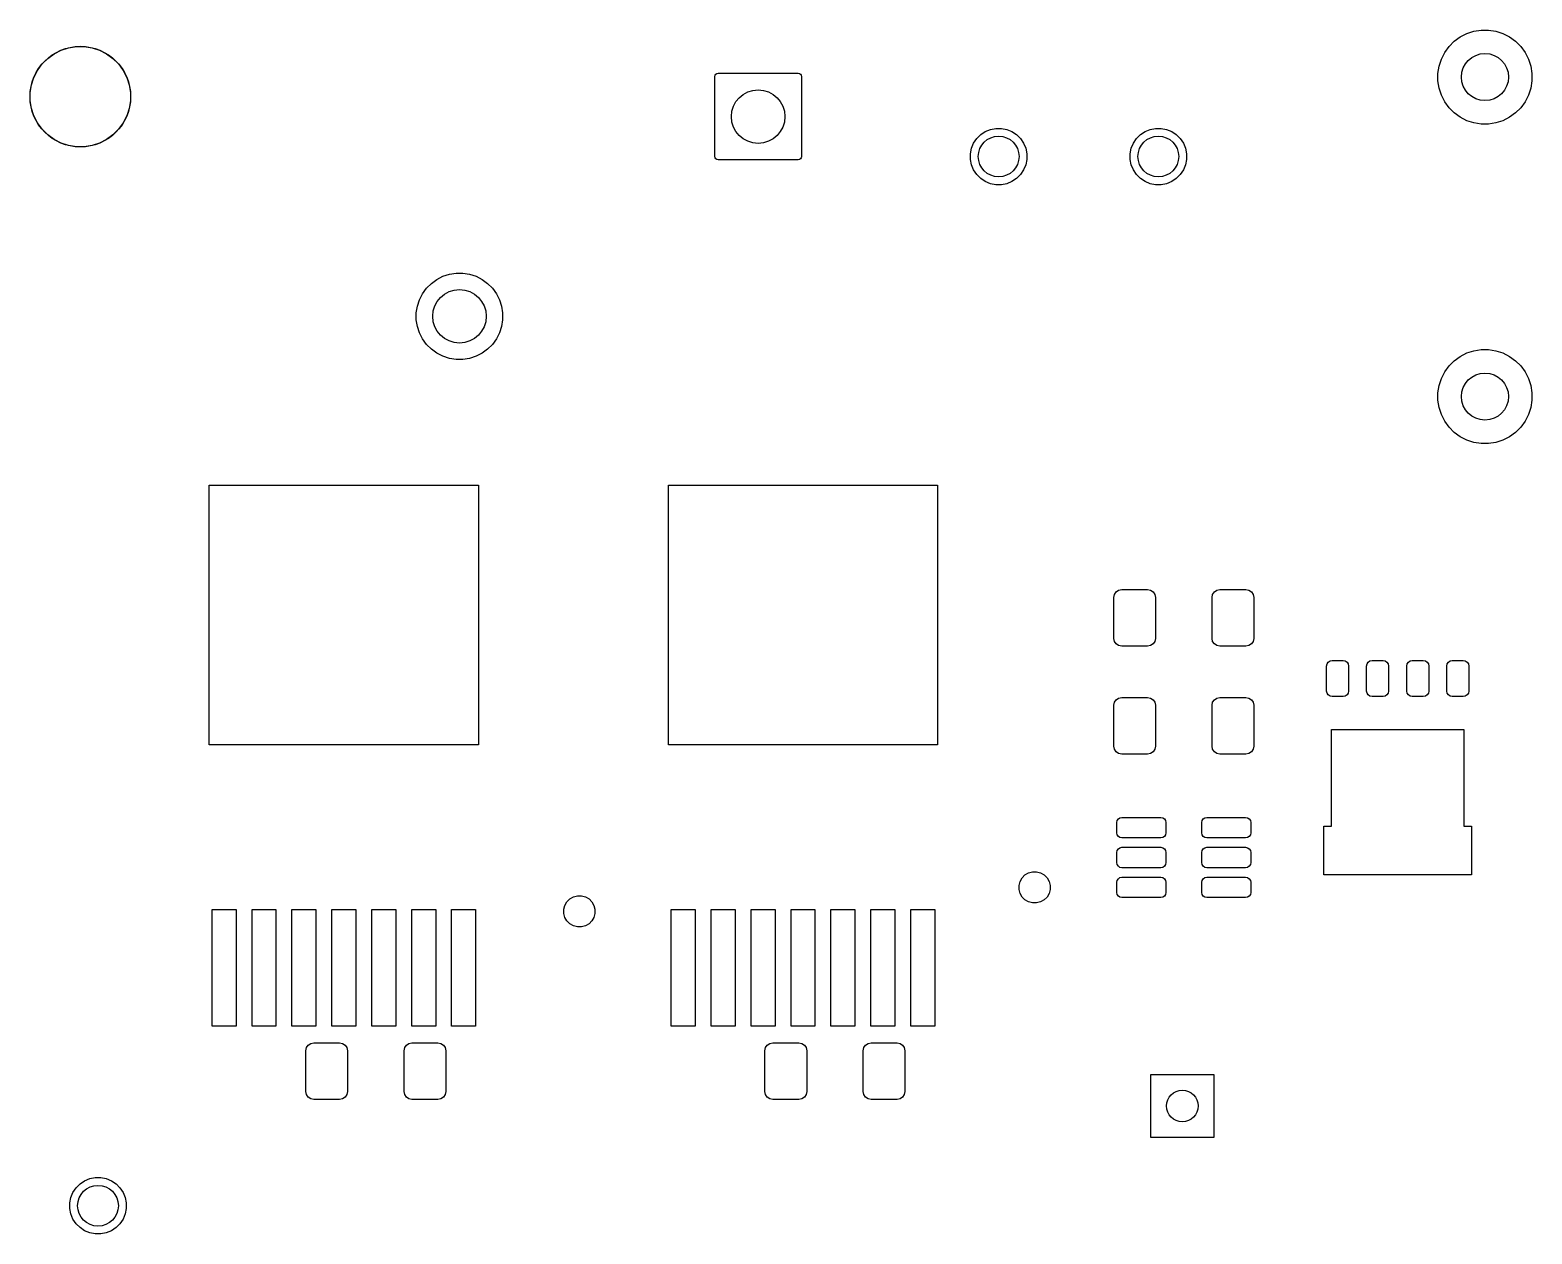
# Model space of a CAD drawing. Extents: x 2.33 to 6.14, y -4.79 to -1.74.
# Drawn here: x 2.327 to 4.208, y -3.244 to -1.737 of the extents above; entities that cross this region are included whole.
import ezdxf

# ---------------------------------------------------------------- set-up
doc = ezdxf.new("R2010")
doc.units = 0
doc.header["$MEASUREMENT"] = 0
doc.layers.add('BLACK', color=7, linetype='CONTINUOUS')
doc.layers.add('WHITE', color=7, linetype='CONTINUOUS')

msp = doc.modelspace()

# ---------------------------------------------------------------- linework, layer by layer
at = {"layer": 'BLACK', "linetype": 'CONTINUOUS'}
for p, q in [((4.1106, -1.7506), (4.1181, -1.7452)), ((4.1181, -1.7452), (4.1264, -1.7409)), ((4.1264, -1.7409), (4.1352, -1.7381)), ((4.1352, -1.7381), (4.1444, -1.7366)), ((4.1444, -1.7366), (4.1536, -1.7366)), ((4.1536, -1.7366), (4.1628, -1.7381)), ((4.1628, -1.7381), (4.1716, -1.7409)), ((4.1716, -1.7409), (4.1799, -1.7452)), ((4.1799, -1.7452), (4.1874, -1.7506)), ((2.3491, -1.7721), (2.3571, -1.7663)), ((2.3571, -1.7663), (2.3659, -1.7618)), ((2.3659, -1.7618), (2.3753, -1.7587)), ((2.3753, -1.7587), (2.3851, -1.7572)), ((2.3851, -1.7572), (2.3949, -1.7572)), ((2.3949, -1.7572), (2.4047, -1.7587)), ((2.4047, -1.7587), (2.4141, -1.7618)), ((2.4141, -1.7618), (2.4229, -1.7663)), ((2.4229, -1.7663), (2.4309, -1.7721)), ((4.0944, -1.7729), (4.0986, -1.7646)), ((4.0986, -1.7646), (4.1041, -1.7572)), ((4.1041, -1.7572), (4.1106, -1.7506)), ((4.1874, -1.7506), (4.1939, -1.7572)), ((4.1939, -1.7572), (4.1994, -1.7646)), ((4.1994, -1.7646), (4.2036, -1.7729)), ((2.3363, -1.7871), (2.3421, -1.7791)), ((2.3421, -1.7791), (2.3491, -1.7721)), ((2.4309, -1.7721), (2.4379, -1.7791)), ((2.4379, -1.7791), (2.4437, -1.7871)), ((4.0901, -1.7909), (4.0916, -1.7817)), ((4.0916, -1.7817), (4.0944, -1.7729)), ((4.2036, -1.7729), (4.2064, -1.7817)), ((4.2064, -1.7817), (4.2079, -1.7909)), ((2.3272, -1.8151), (2.3287, -1.8053)), ((2.3287, -1.8053), (2.3318, -1.7959)), ((2.3318, -1.7959), (2.3363, -1.7871)), ((2.4437, -1.7871), (2.4482, -1.7959)), ((2.4482, -1.7959), (2.4513, -1.8053)), ((2.4513, -1.8053), (2.4528, -1.8151)), ((3.1846, -1.7948), (3.1849, -1.7933)), ((3.1846, -1.8952), (3.1846, -1.7948)), ((3.1849, -1.7933), (3.1858, -1.792)), ((3.1858, -1.792), (3.1871, -1.7911)), ((3.1871, -1.7911), (3.1886, -1.7908)), ((3.1886, -1.7908), (3.289, -1.7908)), ((3.289, -1.7908), (3.2905, -1.7911)), ((3.2905, -1.7911), (3.2918, -1.792)), ((3.2918, -1.792), (3.2927, -1.7933)), ((3.2927, -1.7933), (3.293, -1.7948)), ((3.293, -1.7948), (3.293, -1.8952)), ((4.0901, -1.8001), (4.0901, -1.7909)), ((4.0916, -1.8093), (4.0901, -1.8001)), ((4.2079, -1.8001), (4.2064, -1.8093)), ((4.2079, -1.7909), (4.2079, -1.8001)), ((2.3272, -1.8249), (2.3272, -1.8151)), ((2.4528, -1.8151), (2.4528, -1.8249)), ((4.0944, -1.8181), (4.0916, -1.8093)), ((4.0986, -1.8264), (4.0944, -1.8181)), ((4.2036, -1.8181), (4.1994, -1.8264)), ((4.2064, -1.8093), (4.2036, -1.8181)), ((2.3287, -1.8347), (2.3272, -1.8249)), ((2.3318, -1.8441), (2.3287, -1.8347)), ((2.4513, -1.8347), (2.4482, -1.8441)), ((2.4528, -1.8249), (2.4513, -1.8347)), ((4.1041, -1.8339), (4.0986, -1.8264)), ((4.1106, -1.8404), (4.1041, -1.8339)), ((4.1181, -1.8459), (4.1106, -1.8404)), ((4.1874, -1.8404), (4.1799, -1.8459)), ((4.1939, -1.8339), (4.1874, -1.8404)), ((4.1994, -1.8264), (4.1939, -1.8339)), ((2.3363, -1.8529), (2.3318, -1.8441)), ((2.3421, -1.8609), (2.3363, -1.8529)), ((2.3491, -1.8679), (2.3421, -1.8609)), ((2.4379, -1.8609), (2.4309, -1.8679)), ((2.4437, -1.8529), (2.4379, -1.8609)), ((2.4482, -1.8441), (2.4437, -1.8529)), ((3.5233, -1.8637), (3.5297, -1.861)), ((3.5297, -1.861), (3.5365, -1.8597)), ((3.5365, -1.8597), (3.5435, -1.8597)), ((3.5435, -1.8597), (3.5503, -1.861)), ((3.5503, -1.861), (3.5567, -1.8637)), ((3.7233, -1.8637), (3.7297, -1.861)), ((3.7297, -1.861), (3.7365, -1.8597)), ((3.7365, -1.8597), (3.7435, -1.8597)), ((3.7435, -1.8597), (3.7503, -1.861)), ((3.7503, -1.861), (3.7567, -1.8637)), ((4.1264, -1.8501), (4.1181, -1.8459)), ((4.1352, -1.8529), (4.1264, -1.8501)), ((4.1444, -1.8544), (4.1352, -1.8529)), ((4.1536, -1.8544), (4.1444, -1.8544)), ((4.1628, -1.8529), (4.1536, -1.8544)), ((4.1716, -1.8501), (4.1628, -1.8529)), ((4.1799, -1.8459), (4.1716, -1.8501)), ((2.3571, -1.8737), (2.3491, -1.8679)), ((2.3659, -1.8782), (2.3571, -1.8737)), ((2.3753, -1.8813), (2.3659, -1.8782)), ((2.4141, -1.8782), (2.4047, -1.8813)), ((2.4229, -1.8737), (2.4141, -1.8782)), ((2.4309, -1.8679), (2.4229, -1.8737)), ((3.506, -1.8847), (3.5087, -1.8783)), ((3.5087, -1.8783), (3.5126, -1.8725)), ((3.5126, -1.8725), (3.5175, -1.8676)), ((3.5175, -1.8676), (3.5233, -1.8637)), ((3.5567, -1.8637), (3.5625, -1.8676)), ((3.5625, -1.8676), (3.5674, -1.8725)), ((3.5674, -1.8725), (3.5713, -1.8783)), ((3.5713, -1.8783), (3.574, -1.8847)), ((3.706, -1.8847), (3.7087, -1.8783)), ((3.7087, -1.8783), (3.7126, -1.8725)), ((3.7126, -1.8725), (3.7175, -1.8676)), ((3.7175, -1.8676), (3.7233, -1.8637)), ((3.7567, -1.8637), (3.7625, -1.8676)), ((3.7625, -1.8676), (3.7674, -1.8725)), ((3.7674, -1.8725), (3.7713, -1.8783)), ((3.7713, -1.8783), (3.774, -1.8847)), ((2.3851, -1.8828), (2.3753, -1.8813)), ((2.3949, -1.8828), (2.3851, -1.8828)), ((2.4047, -1.8813), (2.3949, -1.8828)), ((3.1849, -1.8967), (3.1846, -1.8952)), ((3.1858, -1.898), (3.1849, -1.8967)), ((3.1871, -1.8989), (3.1858, -1.898)), ((3.1886, -1.8992), (3.1871, -1.8989)), ((3.289, -1.8992), (3.1886, -1.8992)), ((3.2905, -1.8989), (3.289, -1.8992)), ((3.2918, -1.898), (3.2905, -1.8989)), ((3.2927, -1.8967), (3.2918, -1.898)), ((3.293, -1.8952), (3.2927, -1.8967)), ((3.5047, -1.8915), (3.506, -1.8847)), ((3.5047, -1.8985), (3.5047, -1.8915)), ((3.506, -1.9053), (3.5047, -1.8985)), ((3.574, -1.8847), (3.5753, -1.8915)), ((3.5753, -1.8985), (3.574, -1.9053)), ((3.5753, -1.8915), (3.5753, -1.8985)), ((3.7047, -1.8915), (3.706, -1.8847)), ((3.7047, -1.8985), (3.7047, -1.8915)), ((3.706, -1.9053), (3.7047, -1.8985)), ((3.774, -1.8847), (3.7753, -1.8915)), ((3.7753, -1.8985), (3.774, -1.9053)), ((3.7753, -1.8915), (3.7753, -1.8985)), ((3.5087, -1.9117), (3.506, -1.9053)), ((3.5126, -1.9175), (3.5087, -1.9117)), ((3.5175, -1.9224), (3.5126, -1.9175)), ((3.5674, -1.9175), (3.5625, -1.9224)), ((3.5713, -1.9117), (3.5674, -1.9175)), ((3.574, -1.9053), (3.5713, -1.9117)), ((3.7087, -1.9117), (3.706, -1.9053)), ((3.7126, -1.9175), (3.7087, -1.9117)), ((3.7175, -1.9224), (3.7126, -1.9175)), ((3.7674, -1.9175), (3.7625, -1.9224)), ((3.7713, -1.9117), (3.7674, -1.9175)), ((3.774, -1.9053), (3.7713, -1.9117)), ((3.5233, -1.9263), (3.5175, -1.9224)), ((3.5297, -1.929), (3.5233, -1.9263)), ((3.5365, -1.9303), (3.5297, -1.929)), ((3.5435, -1.9303), (3.5365, -1.9303)), ((3.5503, -1.929), (3.5435, -1.9303)), ((3.5567, -1.9263), (3.5503, -1.929)), ((3.5625, -1.9224), (3.5567, -1.9263)), ((3.7233, -1.9263), (3.7175, -1.9224)), ((3.7297, -1.929), (3.7233, -1.9263)), ((3.7365, -1.9303), (3.7297, -1.929)), ((3.7435, -1.9303), (3.7365, -1.9303)), ((3.7503, -1.929), (3.7435, -1.9303)), ((3.7567, -1.9263), (3.7503, -1.929)), ((3.7625, -1.9224), (3.7567, -1.9263)), ((2.8296, -2.0538), (2.8365, -2.0488)), ((2.8365, -2.0488), (2.844, -2.0449)), ((2.844, -2.0449), (2.8521, -2.0423)), ((2.8521, -2.0423), (2.8605, -2.041)), ((2.8605, -2.041), (2.869, -2.041)), ((2.869, -2.041), (2.8774, -2.0423)), ((2.8774, -2.0423), (2.8855, -2.0449)), ((2.8855, -2.0449), (2.8931, -2.0488)), ((2.8931, -2.0488), (2.9, -2.0538)), ((2.8147, -2.0743), (2.8186, -2.0667)), ((2.8186, -2.0667), (2.8236, -2.0598)), ((2.8236, -2.0598), (2.8296, -2.0538)), ((2.9, -2.0538), (2.906, -2.0598)), ((2.906, -2.0598), (2.911, -2.0667)), ((2.911, -2.0667), (2.9149, -2.0743)), ((2.8107, -2.0907), (2.8121, -2.0823)), ((2.8121, -2.0823), (2.8147, -2.0743)), ((2.9149, -2.0743), (2.9175, -2.0823)), ((2.9175, -2.0823), (2.9188, -2.0907)), ((2.8107, -2.0993), (2.8107, -2.0907)), ((2.8121, -2.1077), (2.8107, -2.0993)), ((2.9188, -2.0993), (2.9175, -2.1077)), ((2.9188, -2.0907), (2.9188, -2.0993)), ((2.8147, -2.1157), (2.8121, -2.1077)), ((2.8186, -2.1233), (2.8147, -2.1157)), ((2.8236, -2.1302), (2.8186, -2.1233)), ((2.911, -2.1233), (2.906, -2.1302)), ((2.9149, -2.1157), (2.911, -2.1233)), ((2.9175, -2.1077), (2.9149, -2.1157)), ((2.8296, -2.1362), (2.8236, -2.1302)), ((2.8365, -2.1412), (2.8296, -2.1362)), ((2.844, -2.1451), (2.8365, -2.1412)), ((2.8931, -2.1412), (2.8855, -2.1451)), ((2.9, -2.1362), (2.8931, -2.1412)), ((2.906, -2.1302), (2.9, -2.1362)), ((4.1181, -2.1452), (4.1264, -2.1409)), ((4.1264, -2.1409), (4.1352, -2.1381)), ((4.1352, -2.1381), (4.1444, -2.1366)), ((4.1444, -2.1366), (4.1536, -2.1366)), ((4.1536, -2.1366), (4.1628, -2.1381)), ((4.1628, -2.1381), (4.1716, -2.1409)), ((4.1716, -2.1409), (4.1799, -2.1452)), ((2.8521, -2.1477), (2.844, -2.1451)), ((2.8605, -2.149), (2.8521, -2.1477)), ((2.869, -2.149), (2.8605, -2.149)), ((2.8774, -2.1477), (2.869, -2.149)), ((2.8855, -2.1451), (2.8774, -2.1477)), ((4.0986, -2.1646), (4.1041, -2.1572)), ((4.1041, -2.1572), (4.1106, -2.1506)), ((4.1106, -2.1506), (4.1181, -2.1452)), ((4.1799, -2.1452), (4.1874, -2.1506)), ((4.1874, -2.1506), (4.1939, -2.1572)), ((4.1939, -2.1572), (4.1994, -2.1646)), ((4.0901, -2.1909), (4.0916, -2.1817)), ((4.0916, -2.1817), (4.0944, -2.1729)), ((4.0944, -2.1729), (4.0986, -2.1646)), ((4.1994, -2.1646), (4.2036, -2.1729)), ((4.2036, -2.1729), (4.2064, -2.1817)), ((4.2064, -2.1817), (4.2079, -2.1909)), ((4.0901, -2.2001), (4.0901, -2.1909)), ((4.0916, -2.2093), (4.0901, -2.2001)), ((4.2079, -2.2001), (4.2064, -2.2093)), ((4.2079, -2.1909), (4.2079, -2.2001)), ((4.0944, -2.2181), (4.0916, -2.2093)), ((4.0986, -2.2264), (4.0944, -2.2181)), ((4.2036, -2.2181), (4.1994, -2.2264)), ((4.2064, -2.2093), (4.2036, -2.2181)), ((4.1041, -2.2339), (4.0986, -2.2264)), ((4.1106, -2.2404), (4.1041, -2.2339)), ((4.1939, -2.2339), (4.1874, -2.2404)), ((4.1994, -2.2264), (4.1939, -2.2339)), ((4.1181, -2.2459), (4.1106, -2.2404)), ((4.1264, -2.2501), (4.1181, -2.2459)), ((4.1352, -2.2529), (4.1264, -2.2501)), ((4.1444, -2.2544), (4.1352, -2.2529)), ((4.1536, -2.2544), (4.1444, -2.2544)), ((4.1628, -2.2529), (4.1536, -2.2544)), ((4.1716, -2.2501), (4.1628, -2.2529)), ((4.1799, -2.2459), (4.1716, -2.2501)), ((4.1874, -2.2404), (4.1799, -2.2459)), ((2.5515, -2.6315), (2.5515, -2.3065)), ((2.5515, -2.3065), (2.8885, -2.3065)), ((2.8885, -2.3065), (2.8885, -2.6315)), ((3.1265, -2.6315), (3.1265, -2.3065)), ((3.1265, -2.3065), (3.4635, -2.3065)), ((3.4635, -2.3065), (3.4635, -2.6315)), ((3.6843, -2.447), (3.685, -2.4432)), ((3.685, -2.4432), (3.6871, -2.44)), ((3.6871, -2.44), (3.6903, -2.4379)), ((3.6903, -2.4379), (3.6941, -2.4372)), ((3.6941, -2.4372), (3.7266, -2.4372)), ((3.7266, -2.4372), (3.7303, -2.4379)), ((3.7303, -2.4379), (3.7335, -2.44)), ((3.7335, -2.44), (3.7357, -2.4432)), ((3.7357, -2.4432), (3.7364, -2.447)), ((3.8073, -2.447), (3.808, -2.4432)), ((3.808, -2.4432), (3.8102, -2.44)), ((3.8102, -2.44), (3.8134, -2.4379)), ((3.8134, -2.4379), (3.8171, -2.4372)), ((3.8171, -2.4372), (3.8496, -2.4372)), ((3.8496, -2.4372), (3.8534, -2.4379)), ((3.8534, -2.4379), (3.8566, -2.44)), ((3.8566, -2.44), (3.8587, -2.4432)), ((3.8587, -2.4432), (3.8594, -2.447)), ((3.6843, -2.4982), (3.6843, -2.447)), ((3.7364, -2.447), (3.7364, -2.4982)), ((3.8073, -2.4982), (3.8073, -2.447)), ((3.8594, -2.447), (3.8594, -2.4982)), ((3.685, -2.502), (3.6843, -2.4982)), ((3.7364, -2.4982), (3.7357, -2.502)), ((3.808, -2.502), (3.8073, -2.4982)), ((3.8594, -2.4982), (3.8587, -2.502)), ((3.6871, -2.5051), (3.685, -2.502)), ((3.6903, -2.5073), (3.6871, -2.5051)), ((3.6941, -2.508), (3.6903, -2.5073)), ((3.7266, -2.508), (3.6941, -2.508)), ((3.7303, -2.5073), (3.7266, -2.508)), ((3.7335, -2.5051), (3.7303, -2.5073)), ((3.7357, -2.502), (3.7335, -2.5051)), ((3.8102, -2.5051), (3.808, -2.502)), ((3.8134, -2.5073), (3.8102, -2.5051)), ((3.8171, -2.508), (3.8134, -2.5073)), ((3.8496, -2.508), (3.8171, -2.508)), ((3.8534, -2.5073), (3.8496, -2.508)), ((3.8566, -2.5051), (3.8534, -2.5073)), ((3.8587, -2.502), (3.8566, -2.5051)), ((3.9507, -2.5328), (3.9513, -2.5301)), ((3.9507, -2.5643), (3.9507, -2.5328)), ((3.9513, -2.5301), (3.9528, -2.5279)), ((3.9528, -2.5279), (3.955, -2.5264)), ((3.955, -2.5264), (3.9576, -2.5259)), ((3.9576, -2.5259), (3.9714, -2.5259)), ((3.9714, -2.5259), (3.9741, -2.5264)), ((3.9741, -2.5264), (3.9763, -2.5279)), ((3.9763, -2.5279), (3.9778, -2.5301)), ((3.9778, -2.5301), (3.9783, -2.5328)), ((3.9783, -2.5328), (3.9783, -2.5643)), ((4.0007, -2.5328), (4.0013, -2.5301)), ((4.0007, -2.5643), (4.0007, -2.5328)), ((4.0013, -2.5301), (4.0028, -2.5279)), ((4.0028, -2.5279), (4.005, -2.5264)), ((4.005, -2.5264), (4.0076, -2.5259)), ((4.0076, -2.5259), (4.0214, -2.5259)), ((4.0214, -2.5259), (4.0241, -2.5264)), ((4.0241, -2.5264), (4.0263, -2.5279)), ((4.0263, -2.5279), (4.0278, -2.5301)), ((4.0278, -2.5301), (4.0283, -2.5328)), ((4.0283, -2.5328), (4.0283, -2.5643)), ((4.0511, -2.5328), (4.0517, -2.5301)), ((4.0511, -2.5643), (4.0511, -2.5328)), ((4.0517, -2.5301), (4.0532, -2.5279)), ((4.0532, -2.5279), (4.0554, -2.5264)), ((4.0554, -2.5264), (4.058, -2.5259)), ((4.058, -2.5259), (4.0718, -2.5259)), ((4.0718, -2.5259), (4.0744, -2.5264)), ((4.0744, -2.5264), (4.0767, -2.5279)), ((4.0767, -2.5279), (4.0782, -2.5301)), ((4.0782, -2.5301), (4.0787, -2.5328)), ((4.0787, -2.5328), (4.0787, -2.5643)), ((4.1011, -2.5328), (4.1017, -2.5301)), ((4.1011, -2.5643), (4.1011, -2.5328)), ((4.1017, -2.5301), (4.1032, -2.5279)), ((4.1032, -2.5279), (4.1054, -2.5264)), ((4.1054, -2.5264), (4.108, -2.5259)), ((4.108, -2.5259), (4.1218, -2.5259)), ((4.1218, -2.5259), (4.1244, -2.5264)), ((4.1244, -2.5264), (4.1267, -2.5279)), ((4.1267, -2.5279), (4.1282, -2.5301)), ((4.1282, -2.5301), (4.1287, -2.5328)), ((4.1287, -2.5328), (4.1287, -2.5643)), ((3.685, -2.5782), (3.6871, -2.575)), ((3.6871, -2.575), (3.6903, -2.5729)), ((3.6903, -2.5729), (3.6941, -2.5722)), ((3.6941, -2.5722), (3.7266, -2.5722)), ((3.7266, -2.5722), (3.7303, -2.5729)), ((3.7303, -2.5729), (3.7335, -2.575)), ((3.7335, -2.575), (3.7357, -2.5782)), ((3.808, -2.5782), (3.8102, -2.575)), ((3.8102, -2.575), (3.8134, -2.5729)), ((3.8134, -2.5729), (3.8171, -2.5722)), ((3.8171, -2.5722), (3.8496, -2.5722)), ((3.8496, -2.5722), (3.8534, -2.5729)), ((3.8534, -2.5729), (3.8566, -2.575)), ((3.8566, -2.575), (3.8587, -2.5782)), ((3.9513, -2.5669), (3.9507, -2.5643)), ((3.9528, -2.5691), (3.9513, -2.5669)), ((3.955, -2.5706), (3.9528, -2.5691)), ((3.9576, -2.5711), (3.955, -2.5706)), ((3.9714, -2.5711), (3.9576, -2.5711)), ((3.9741, -2.5706), (3.9714, -2.5711)), ((3.9763, -2.5691), (3.9741, -2.5706)), ((3.9778, -2.5669), (3.9763, -2.5691)), ((3.9783, -2.5643), (3.9778, -2.5669)), ((4.0013, -2.5669), (4.0007, -2.5643)), ((4.0028, -2.5691), (4.0013, -2.5669)), ((4.005, -2.5706), (4.0028, -2.5691)), ((4.0076, -2.5711), (4.005, -2.5706)), ((4.0214, -2.5711), (4.0076, -2.5711)), ((4.0241, -2.5706), (4.0214, -2.5711)), ((4.0263, -2.5691), (4.0241, -2.5706)), ((4.0278, -2.5669), (4.0263, -2.5691)), ((4.0283, -2.5643), (4.0278, -2.5669)), ((4.0517, -2.5669), (4.0511, -2.5643)), ((4.0532, -2.5691), (4.0517, -2.5669)), ((4.0554, -2.5706), (4.0532, -2.5691)), ((4.058, -2.5711), (4.0554, -2.5706)), ((4.0718, -2.5711), (4.058, -2.5711)), ((4.0744, -2.5706), (4.0718, -2.5711)), ((4.0767, -2.5691), (4.0744, -2.5706)), ((4.0782, -2.5669), (4.0767, -2.5691)), ((4.0787, -2.5643), (4.0782, -2.5669)), ((4.1017, -2.5669), (4.1011, -2.5643)), ((4.1032, -2.5691), (4.1017, -2.5669)), ((4.1054, -2.5706), (4.1032, -2.5691)), ((4.108, -2.5711), (4.1054, -2.5706)), ((4.1218, -2.5711), (4.108, -2.5711)), ((4.1244, -2.5706), (4.1218, -2.5711)), ((4.1267, -2.5691), (4.1244, -2.5706)), ((4.1282, -2.5669), (4.1267, -2.5691)), ((4.1287, -2.5643), (4.1282, -2.5669)), ((3.6843, -2.582), (3.685, -2.5782)), ((3.6843, -2.6332), (3.6843, -2.582)), ((3.7357, -2.5782), (3.7364, -2.582)), ((3.7364, -2.582), (3.7364, -2.6332)), ((3.8073, -2.582), (3.808, -2.5782)), ((3.8073, -2.6332), (3.8073, -2.582)), ((3.8587, -2.5782), (3.8594, -2.582)), ((3.8594, -2.582), (3.8594, -2.6332)), ((3.957, -2.7333), (3.957, -2.6123)), ((3.957, -2.6123), (4.1224, -2.6123)), ((4.1224, -2.6123), (4.1224, -2.7333)), ((2.8885, -2.6315), (2.5515, -2.6315)), ((3.4635, -2.6315), (3.1265, -2.6315)), ((3.685, -2.637), (3.6843, -2.6332)), ((3.7364, -2.6332), (3.7357, -2.637)), ((3.808, -2.637), (3.8073, -2.6332)), ((3.8594, -2.6332), (3.8587, -2.637)), ((3.6871, -2.6401), (3.685, -2.637)), ((3.6903, -2.6423), (3.6871, -2.6401)), ((3.6941, -2.643), (3.6903, -2.6423)), ((3.7266, -2.643), (3.6941, -2.643)), ((3.7303, -2.6423), (3.7266, -2.643)), ((3.7335, -2.6401), (3.7303, -2.6423)), ((3.7357, -2.637), (3.7335, -2.6401)), ((3.8102, -2.6401), (3.808, -2.637)), ((3.8134, -2.6423), (3.8102, -2.6401)), ((3.8171, -2.643), (3.8134, -2.6423)), ((3.8496, -2.643), (3.8171, -2.643)), ((3.8534, -2.6423), (3.8496, -2.643)), ((3.8566, -2.6401), (3.8534, -2.6423)), ((3.8587, -2.637), (3.8566, -2.6401)), ((3.688, -2.7288), (3.6885, -2.7264)), ((3.6885, -2.7264), (3.6899, -2.7243)), ((3.6899, -2.7243), (3.6919, -2.7229)), ((3.6919, -2.7229), (3.6944, -2.7224)), ((3.6944, -2.7224), (3.743, -2.7224)), ((3.743, -2.7224), (3.7455, -2.7229)), ((3.7455, -2.7229), (3.7475, -2.7243)), ((3.7475, -2.7243), (3.7489, -2.7264)), ((3.7489, -2.7264), (3.7494, -2.7288)), ((3.7943, -2.7288), (3.7948, -2.7264)), ((3.7948, -2.7264), (3.7962, -2.7243)), ((3.7962, -2.7243), (3.7982, -2.7229)), ((3.7982, -2.7229), (3.8007, -2.7224)), ((3.8007, -2.7224), (3.8493, -2.7224)), ((3.8493, -2.7224), (3.8518, -2.7229)), ((3.8518, -2.7229), (3.8538, -2.7243)), ((3.8538, -2.7243), (3.8552, -2.7264)), ((3.8552, -2.7264), (3.8557, -2.7288)), ((3.688, -2.7416), (3.688, -2.7288)), ((3.6885, -2.744), (3.688, -2.7416)), ((3.6899, -2.7461), (3.6885, -2.744)), ((3.7489, -2.744), (3.7475, -2.7461)), ((3.7494, -2.7416), (3.7489, -2.744)), ((3.7494, -2.7288), (3.7494, -2.7416)), ((3.7943, -2.7416), (3.7943, -2.7288)), ((3.7948, -2.744), (3.7943, -2.7416)), ((3.7962, -2.7461), (3.7948, -2.744)), ((3.8552, -2.744), (3.8538, -2.7461)), ((3.8557, -2.7416), (3.8552, -2.744)), ((3.8557, -2.7288), (3.8557, -2.7416)), ((3.9472, -2.7944), (3.9472, -2.7333)), ((3.9472, -2.7333), (3.957, -2.7333)), ((4.1224, -2.7333), (4.1322, -2.7333)), ((4.1322, -2.7333), (4.1322, -2.7944)), ((3.688, -2.7662), (3.6885, -2.7638)), ((3.6885, -2.7638), (3.6899, -2.7617)), ((3.6919, -2.7475), (3.6899, -2.7461)), ((3.6899, -2.7617), (3.6919, -2.7603)), ((3.6944, -2.748), (3.6919, -2.7475)), ((3.6919, -2.7603), (3.6944, -2.7598)), ((3.743, -2.748), (3.6944, -2.748)), ((3.6944, -2.7598), (3.743, -2.7598)), ((3.7455, -2.7475), (3.743, -2.748)), ((3.743, -2.7598), (3.7455, -2.7603)), ((3.7475, -2.7461), (3.7455, -2.7475)), ((3.7455, -2.7603), (3.7475, -2.7617)), ((3.7475, -2.7617), (3.7489, -2.7638)), ((3.7489, -2.7638), (3.7494, -2.7662)), ((3.7943, -2.7662), (3.7948, -2.7638)), ((3.7948, -2.7638), (3.7962, -2.7617)), ((3.7982, -2.7475), (3.7962, -2.7461)), ((3.7962, -2.7617), (3.7982, -2.7603)), ((3.8007, -2.748), (3.7982, -2.7475)), ((3.7982, -2.7603), (3.8007, -2.7598)), ((3.8493, -2.748), (3.8007, -2.748)), ((3.8007, -2.7598), (3.8493, -2.7598)), ((3.8518, -2.7475), (3.8493, -2.748)), ((3.8493, -2.7598), (3.8518, -2.7603)), ((3.8538, -2.7461), (3.8518, -2.7475)), ((3.8518, -2.7603), (3.8538, -2.7617)), ((3.8538, -2.7617), (3.8552, -2.7638)), ((3.8552, -2.7638), (3.8557, -2.7662)), ((3.688, -2.779), (3.688, -2.7662)), ((3.6885, -2.7814), (3.688, -2.779)), ((3.6899, -2.7835), (3.6885, -2.7814)), ((3.6919, -2.7849), (3.6899, -2.7835)), ((3.7475, -2.7835), (3.7455, -2.7849)), ((3.7489, -2.7814), (3.7475, -2.7835)), ((3.7494, -2.779), (3.7489, -2.7814)), ((3.7494, -2.7662), (3.7494, -2.779)), ((3.7943, -2.779), (3.7943, -2.7662)), ((3.7948, -2.7814), (3.7943, -2.779)), ((3.7962, -2.7835), (3.7948, -2.7814)), ((3.7982, -2.7849), (3.7962, -2.7835)), ((3.8538, -2.7835), (3.8518, -2.7849)), ((3.8552, -2.7814), (3.8538, -2.7835)), ((3.8557, -2.779), (3.8552, -2.7814)), ((3.8557, -2.7662), (3.8557, -2.779)), ((3.5655, -2.8074), (3.5668, -2.8025)), ((3.5668, -2.8025), (3.5694, -2.798)), ((3.5694, -2.798), (3.573, -2.7944)), ((3.573, -2.7944), (3.5775, -2.7918)), ((3.5775, -2.7918), (3.5824, -2.7905)), ((3.5824, -2.7905), (3.5876, -2.7905)), ((3.5876, -2.7905), (3.5925, -2.7918)), ((3.5925, -2.7918), (3.597, -2.7944)), ((3.597, -2.7944), (3.6006, -2.798)), ((3.6006, -2.798), (3.6032, -2.8025)), ((3.6032, -2.8025), (3.6045, -2.8074)), ((3.688, -2.8036), (3.6885, -2.8012)), ((3.6885, -2.8012), (3.6899, -2.7991)), ((3.6899, -2.7991), (3.6919, -2.7977)), ((3.6944, -2.7854), (3.6919, -2.7849)), ((3.6919, -2.7977), (3.6944, -2.7972)), ((3.743, -2.7854), (3.6944, -2.7854)), ((3.6944, -2.7972), (3.743, -2.7972)), ((3.7455, -2.7849), (3.743, -2.7854)), ((3.743, -2.7972), (3.7455, -2.7977)), ((3.7455, -2.7977), (3.7475, -2.7991)), ((3.7475, -2.7991), (3.7489, -2.8012)), ((3.7489, -2.8012), (3.7494, -2.8036)), ((3.7943, -2.8036), (3.7948, -2.8012)), ((3.7948, -2.8012), (3.7962, -2.7991)), ((3.7962, -2.7991), (3.7982, -2.7977)), ((3.8007, -2.7854), (3.7982, -2.7849)), ((3.7982, -2.7977), (3.8007, -2.7972)), ((3.8493, -2.7854), (3.8007, -2.7854)), ((3.8007, -2.7972), (3.8493, -2.7972)), ((3.8518, -2.7849), (3.8493, -2.7854)), ((3.8493, -2.7972), (3.8518, -2.7977)), ((3.8518, -2.7977), (3.8538, -2.7991)), ((3.8538, -2.7991), (3.8552, -2.8012)), ((3.8552, -2.8012), (3.8557, -2.8036)), ((4.1322, -2.7944), (3.9472, -2.7944)), ((3.0075, -2.8218), (3.0124, -2.8205)), ((3.0124, -2.8205), (3.0176, -2.8205)), ((3.0176, -2.8205), (3.0225, -2.8218)), ((3.5655, -2.8126), (3.5655, -2.8074)), ((3.5668, -2.8175), (3.5655, -2.8126)), ((3.5694, -2.822), (3.5668, -2.8175)), ((3.6032, -2.8175), (3.6006, -2.822)), ((3.6045, -2.8126), (3.6032, -2.8175)), ((3.6045, -2.8074), (3.6045, -2.8126)), ((3.688, -2.8164), (3.688, -2.8036)), ((3.6885, -2.8188), (3.688, -2.8164)), ((3.6899, -2.8209), (3.6885, -2.8188)), ((3.6919, -2.8223), (3.6899, -2.8209)), ((3.7475, -2.8209), (3.7455, -2.8223)), ((3.7489, -2.8188), (3.7475, -2.8209)), ((3.7494, -2.8164), (3.7489, -2.8188)), ((3.7494, -2.8036), (3.7494, -2.8164)), ((3.7943, -2.8164), (3.7943, -2.8036)), ((3.7948, -2.8188), (3.7943, -2.8164)), ((3.7962, -2.8209), (3.7948, -2.8188)), ((3.7982, -2.8223), (3.7962, -2.8209)), ((3.8538, -2.8209), (3.8518, -2.8223)), ((3.8552, -2.8188), (3.8538, -2.8209)), ((3.8557, -2.8164), (3.8552, -2.8188)), ((3.8557, -2.8036), (3.8557, -2.8164)), ((2.555, -2.9835), (2.555, -2.8375)), ((2.555, -2.8375), (2.585, -2.8375)), ((2.585, -2.8375), (2.585, -2.9835)), ((2.605, -2.9835), (2.605, -2.8375)), ((2.605, -2.8375), (2.635, -2.8375)), ((2.635, -2.8375), (2.635, -2.9835)), ((2.655, -2.9835), (2.655, -2.8375)), ((2.655, -2.8375), (2.685, -2.8375)), ((2.685, -2.8375), (2.685, -2.9835)), ((2.705, -2.9835), (2.705, -2.8375)), ((2.705, -2.8375), (2.735, -2.8375)), ((2.735, -2.8375), (2.735, -2.9835)), ((2.755, -2.9835), (2.755, -2.8375)), ((2.755, -2.8375), (2.785, -2.8375)), ((2.785, -2.8375), (2.785, -2.9835)), ((2.805, -2.9835), (2.805, -2.8375)), ((2.805, -2.8375), (2.835, -2.8375)), ((2.835, -2.8375), (2.835, -2.9835)), ((2.855, -2.9835), (2.855, -2.8375)), ((2.855, -2.8375), (2.885, -2.8375)), ((2.885, -2.8375), (2.885, -2.9835)), ((2.9955, -2.8374), (2.9968, -2.8325)), ((2.9955, -2.8426), (2.9955, -2.8374)), ((2.9968, -2.8325), (2.9994, -2.828)), ((2.9994, -2.828), (3.003, -2.8244)), ((3.003, -2.8244), (3.0075, -2.8218)), ((3.0225, -2.8218), (3.027, -2.8244)), ((3.027, -2.8244), (3.0306, -2.828)), ((3.0306, -2.828), (3.0332, -2.8325)), ((3.0332, -2.8325), (3.0345, -2.8374)), ((3.0345, -2.8374), (3.0345, -2.8426)), ((3.13, -2.9835), (3.13, -2.8375)), ((3.13, -2.8375), (3.16, -2.8375)), ((3.16, -2.8375), (3.16, -2.9835)), ((3.18, -2.9835), (3.18, -2.8375)), ((3.18, -2.8375), (3.21, -2.8375)), ((3.21, -2.8375), (3.21, -2.9835)), ((3.23, -2.9835), (3.23, -2.8375)), ((3.23, -2.8375), (3.26, -2.8375)), ((3.26, -2.8375), (3.26, -2.9835)), ((3.28, -2.9835), (3.28, -2.8375)), ((3.28, -2.8375), (3.31, -2.8375)), ((3.31, -2.8375), (3.31, -2.9835)), ((3.33, -2.9835), (3.33, -2.8375)), ((3.33, -2.8375), (3.36, -2.8375)), ((3.36, -2.8375), (3.36, -2.9835)), ((3.38, -2.9835), (3.38, -2.8375)), ((3.38, -2.8375), (3.41, -2.8375)), ((3.41, -2.8375), (3.41, -2.9835)), ((3.43, -2.9835), (3.43, -2.8375)), ((3.43, -2.8375), (3.46, -2.8375)), ((3.46, -2.8375), (3.46, -2.9835)), ((3.573, -2.8256), (3.5694, -2.822)), ((3.5775, -2.8282), (3.573, -2.8256)), ((3.5824, -2.8295), (3.5775, -2.8282)), ((3.5876, -2.8295), (3.5824, -2.8295)), ((3.5925, -2.8282), (3.5876, -2.8295)), ((3.597, -2.8256), (3.5925, -2.8282)), ((3.6006, -2.822), (3.597, -2.8256)), ((3.6944, -2.8228), (3.6919, -2.8223)), ((3.743, -2.8228), (3.6944, -2.8228)), ((3.7455, -2.8223), (3.743, -2.8228)), ((3.8007, -2.8228), (3.7982, -2.8223)), ((3.8493, -2.8228), (3.8007, -2.8228)), ((3.8518, -2.8223), (3.8493, -2.8228)), ((2.9968, -2.8475), (2.9955, -2.8426)), ((2.9994, -2.852), (2.9968, -2.8475)), ((3.003, -2.8556), (2.9994, -2.852)), ((3.0075, -2.8582), (3.003, -2.8556)), ((3.0124, -2.8595), (3.0075, -2.8582)), ((3.0225, -2.8582), (3.0176, -2.8595)), ((3.027, -2.8556), (3.0225, -2.8582)), ((3.0306, -2.852), (3.027, -2.8556)), ((3.0332, -2.8475), (3.0306, -2.852)), ((3.0345, -2.8426), (3.0332, -2.8475)), ((3.0176, -2.8595), (3.0124, -2.8595)), ((2.585, -2.9835), (2.555, -2.9835)), ((2.635, -2.9835), (2.605, -2.9835)), ((2.685, -2.9835), (2.655, -2.9835)), ((2.735, -2.9835), (2.705, -2.9835)), ((2.785, -2.9835), (2.755, -2.9835)), ((2.835, -2.9835), (2.805, -2.9835)), ((2.885, -2.9835), (2.855, -2.9835)), ((3.16, -2.9835), (3.13, -2.9835)), ((3.21, -2.9835), (3.18, -2.9835)), ((3.26, -2.9835), (3.23, -2.9835)), ((3.31, -2.9835), (3.28, -2.9835)), ((3.36, -2.9835), (3.33, -2.9835)), ((3.41, -2.9835), (3.38, -2.9835)), ((3.46, -2.9835), (3.43, -2.9835)), ((2.6732, -3.0106), (2.6753, -3.0074)), ((2.6753, -3.0074), (2.6785, -3.0053)), ((2.6785, -3.0053), (2.6822, -3.0046)), ((2.6822, -3.0046), (2.7147, -3.0046)), ((2.7147, -3.0046), (2.7185, -3.0053)), ((2.7185, -3.0053), (2.7217, -3.0074)), ((2.7217, -3.0074), (2.7238, -3.0106)), ((2.7962, -3.0106), (2.7983, -3.0074)), ((2.7983, -3.0074), (2.8015, -3.0053)), ((2.8015, -3.0053), (2.8053, -3.0046)), ((2.8053, -3.0046), (2.8378, -3.0046)), ((2.8378, -3.0046), (2.8415, -3.0053)), ((2.8415, -3.0053), (2.8447, -3.0074)), ((2.8447, -3.0074), (2.8468, -3.0106)), ((3.2482, -3.0106), (3.2503, -3.0074)), ((3.2503, -3.0074), (3.2535, -3.0053)), ((3.2535, -3.0053), (3.2572, -3.0046)), ((3.2572, -3.0046), (3.2897, -3.0046)), ((3.2897, -3.0046), (3.2935, -3.0053)), ((3.2935, -3.0053), (3.2967, -3.0074)), ((3.2967, -3.0074), (3.2988, -3.0106)), ((3.3712, -3.0106), (3.3733, -3.0074)), ((3.3733, -3.0074), (3.3765, -3.0053)), ((3.3765, -3.0053), (3.3803, -3.0046)), ((3.3803, -3.0046), (3.4128, -3.0046)), ((3.4128, -3.0046), (3.4165, -3.0053)), ((3.4165, -3.0053), (3.4197, -3.0074)), ((3.4197, -3.0074), (3.4218, -3.0106)), ((2.6724, -3.0144), (2.6732, -3.0106)), ((2.6724, -3.0656), (2.6724, -3.0144)), ((2.7238, -3.0106), (2.7246, -3.0144)), ((2.7246, -3.0144), (2.7246, -3.0656)), ((2.7954, -3.0144), (2.7962, -3.0106)), ((2.7954, -3.0656), (2.7954, -3.0144)), ((2.8468, -3.0106), (2.8476, -3.0144)), ((2.8476, -3.0144), (2.8476, -3.0656)), ((3.2474, -3.0144), (3.2482, -3.0106)), ((3.2474, -3.0656), (3.2474, -3.0144)), ((3.2988, -3.0106), (3.2996, -3.0144)), ((3.2996, -3.0144), (3.2996, -3.0656)), ((3.3704, -3.0144), (3.3712, -3.0106)), ((3.3704, -3.0656), (3.3704, -3.0144)), ((3.4218, -3.0106), (3.4226, -3.0144)), ((3.4226, -3.0144), (3.4226, -3.0656)), ((3.7306, -3.1229), (3.7306, -3.0442)), ((3.7306, -3.0442), (3.8094, -3.0442)), ((3.8094, -3.0442), (3.8094, -3.1229)), ((2.6732, -3.0694), (2.6724, -3.0656)), ((2.7246, -3.0656), (2.7238, -3.0694)), ((2.7962, -3.0694), (2.7954, -3.0656)), ((2.8476, -3.0656), (2.8468, -3.0694)), ((3.2482, -3.0694), (3.2474, -3.0656)), ((3.2996, -3.0656), (3.2988, -3.0694)), ((3.3712, -3.0694), (3.3704, -3.0656)), ((3.4226, -3.0656), (3.4218, -3.0694)), ((2.6753, -3.0726), (2.6732, -3.0694)), ((2.6785, -3.0747), (2.6753, -3.0726)), ((2.6822, -3.0754), (2.6785, -3.0747)), ((2.7147, -3.0754), (2.6822, -3.0754)), ((2.7185, -3.0747), (2.7147, -3.0754)), ((2.7217, -3.0726), (2.7185, -3.0747)), ((2.7238, -3.0694), (2.7217, -3.0726)), ((2.7983, -3.0726), (2.7962, -3.0694)), ((2.8015, -3.0747), (2.7983, -3.0726)), ((2.8053, -3.0754), (2.8015, -3.0747)), ((2.8378, -3.0754), (2.8053, -3.0754)), ((2.8415, -3.0747), (2.8378, -3.0754)), ((2.8447, -3.0726), (2.8415, -3.0747)), ((2.8468, -3.0694), (2.8447, -3.0726)), ((3.2503, -3.0726), (3.2482, -3.0694)), ((3.2535, -3.0747), (3.2503, -3.0726)), ((3.2572, -3.0754), (3.2535, -3.0747)), ((3.2897, -3.0754), (3.2572, -3.0754)), ((3.2935, -3.0747), (3.2897, -3.0754)), ((3.2967, -3.0726), (3.2935, -3.0747)), ((3.2988, -3.0694), (3.2967, -3.0726)), ((3.3733, -3.0726), (3.3712, -3.0694)), ((3.3765, -3.0747), (3.3733, -3.0726)), ((3.3803, -3.0754), (3.3765, -3.0747)), ((3.4128, -3.0754), (3.3803, -3.0754)), ((3.4165, -3.0747), (3.4128, -3.0754)), ((3.4197, -3.0726), (3.4165, -3.0747)), ((3.4218, -3.0694), (3.4197, -3.0726)), ((3.8094, -3.1229), (3.7306, -3.1229)), ((2.3896, -3.1811), (2.3954, -3.1772)), ((2.3954, -3.1772), (2.4018, -3.1745)), ((2.4018, -3.1745), (2.4087, -3.1732)), ((2.4087, -3.1732), (2.4156, -3.1732)), ((2.4156, -3.1732), (2.4225, -3.1745)), ((2.4225, -3.1745), (2.4289, -3.1772)), ((2.4289, -3.1772), (2.4347, -3.1811)), ((2.3782, -3.1982), (2.3808, -3.1918)), ((2.3808, -3.1918), (2.3847, -3.186)), ((2.3847, -3.186), (2.3896, -3.1811)), ((2.4347, -3.1811), (2.4396, -3.186)), ((2.4396, -3.186), (2.4435, -3.1918)), ((2.4435, -3.1918), (2.4461, -3.1982)), ((2.3768, -3.205), (2.3782, -3.1982)), ((2.3768, -3.212), (2.3768, -3.205)), ((2.3782, -3.2188), (2.3768, -3.212)), ((2.4461, -3.1982), (2.4475, -3.205)), ((2.4475, -3.212), (2.4461, -3.2188)), ((2.4475, -3.205), (2.4475, -3.212)), ((2.3808, -3.2252), (2.3782, -3.2188)), ((2.3847, -3.231), (2.3808, -3.2252)), ((2.3896, -3.2359), (2.3847, -3.231)), ((2.4396, -3.231), (2.4347, -3.2359)), ((2.4435, -3.2252), (2.4396, -3.231)), ((2.4461, -3.2188), (2.4435, -3.2252)), ((2.3954, -3.2398), (2.3896, -3.2359)), ((2.4018, -3.2425), (2.3954, -3.2398)), ((2.4087, -3.2438), (2.4018, -3.2425)), ((2.4156, -3.2438), (2.4087, -3.2438)), ((2.4225, -3.2425), (2.4156, -3.2438)), ((2.4289, -3.2398), (2.4225, -3.2425)), ((2.4347, -3.2359), (2.4289, -3.2398))]:
    msp.add_line(p, q, dxfattribs=at)
at = {"layer": 'WHITE'}
for centre, radius in [((2.39, -1.82), 0.063), ((4.149, -1.7955), 0.0295), ((3.2388, -1.845), 0.0335), ((3.54, -1.895), 0.0255), ((3.74, -1.895), 0.0255), ((2.8648, -2.095), 0.0335), ((4.149, -2.1955), 0.0295), ((3.77, -3.0836), 0.0197), ((2.4121, -3.2085), 0.0255)]:
    msp.add_circle(centre, radius, dxfattribs=at)

doc.saveas('drawing.dxf')
